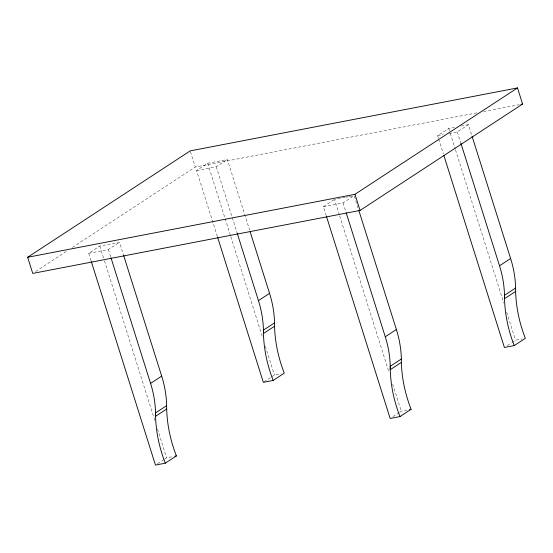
<?xml version="1.0" encoding="UTF-8"?>
<svg xmlns="http://www.w3.org/2000/svg" width="553" height="553" viewBox="0 0 553 553"><rect width="100%" height="100%" fill="white"/><g stroke="black" fill="none" stroke-linecap="round" stroke-linejoin="round"><path stroke-width="0.41" stroke-dasharray="2.77 2.07" d="M35.627 271.516L67.411 250.709M72.471 247.405L195.278 167.027L476.797 112.867M217.357 236.463L196.571 170.545L207.679 163.273L227.352 159.492L249.617 230.117M196.571 170.545L216.244 166.757L227.352 159.492M91.038 260.726L88.701 253.309L99.803 246.044L119.483 242.255L123.623 255.396M88.701 253.309L108.374 249.527L119.483 242.255M326.249 215.753L323.394 206.691L333.805 199.875M438.418 138.174L437.637 135.699L448.746 128.434L454.483 127.328M323.394 206.691L343.067 202.903L354.169 195.638L358.054 207.956M449.112 133.494L457.31 131.918L468.419 124.646L471.785 135.326M264.037 381.853L270.977 377.312M271.668 376.856L274.447 375.038L281.007 373.78M157.55 463.711L163.799 459.626M164.49 459.17L166.577 457.808L173.13 456.55M392.941 416.637L399.183 412.552M399.881 412.096L401.264 411.19L408.646 409.766M507.184 345.653L511.345 342.922M512.043 342.473L515.514 340.199L522.073 338.941M483.578 111.561L519.191 104.711M461.043 126.07L468.419 124.646M437.637 135.699L443.375 134.6M345.155 197.373L334.496 199.426L339.431 215.076M345.971 197.214L348.431 196.744M349.254 196.585L354.169 195.638M457.31 131.918L460.939 143.414M448.746 128.434L450.045 132.554M450.301 133.377L455.237 149.034M455.499 149.856L503.824 303.12M506.679 312.182L515.514 340.199M438.674 138.997L443.354 153.831M343.067 202.903L345.915 211.937M339.694 215.905L389.056 372.459M392.692 383.996L401.264 411.19M216.244 166.757L232.039 216.859M232.301 217.675L237.223 233.283M207.679 163.273L230.539 235.785M230.801 236.608L262.758 337.959M265.35 346.199L274.447 375.038M190.439 151.695L195.278 167.027M108.374 249.527L110.704 256.917M99.803 246.044L104.22 260.048M104.482 260.878L154.881 420.729M157.481 428.969L166.577 457.808"/><path stroke-width="0.83" d="M27.65 257.276L190.191 150.893L517.497 87.92L522.585 104.054L360.044 210.444L32.738 273.41L27.65 257.276L354.957 194.303L517.497 87.92M217.612 237.285L263.339 382.31L273.175 380.416A126.72 104.883 56.8 0 1 263.449 333.528L263.359 328.081A98.005 81.118 56.8 0 0 258.451 300.625L269.56 293.36L250.136 231.762M91.3 261.548L155.469 465.08L165.306 463.186A126.72 104.883 56.8 0 1 155.573 416.298L155.49 410.851A98.005 81.118 56.8 0 0 150.582 383.395L161.69 376.13L123.623 255.396M274.53 322.876L263.422 330.141L263.449 333.528L274.551 326.256L274.468 320.816A98.005 81.118 56.8 0 0 269.56 293.36M166.653 405.646L155.552 412.911L155.573 416.298L166.681 409.026L166.598 403.586A98.005 81.118 56.8 0 0 161.69 376.13M273.175 380.416L284.283 373.151A126.72 104.883 56.8 0 1 274.551 326.256M165.306 463.186L176.414 455.914A126.72 104.883 56.8 0 1 166.681 409.026M326.512 216.576L390.162 418.455L399.999 416.568A126.72 104.883 56.8 0 1 390.266 369.674L390.183 364.233A98.005 81.118 56.8 0 0 385.275 336.777L396.383 329.505L358.835 210.423M443.872 155.476L504.405 347.471L514.242 345.577A126.72 104.883 56.8 0 1 504.516 298.689L504.433 293.242A98.005 81.118 56.8 0 0 499.525 265.786L510.626 258.521L472.041 136.149M401.347 359.021L390.245 366.293L390.266 369.674L401.374 362.409L401.291 356.962A98.005 81.118 56.8 0 0 396.383 329.505M515.596 288.03L504.488 295.302L504.516 298.689L515.617 291.417L515.534 285.97A98.005 81.118 56.8 0 0 510.626 258.521M399.999 416.568L411.107 409.296A126.72 104.883 56.8 0 1 401.374 362.409M514.242 345.577L525.35 338.305A126.72 104.883 56.8 0 1 515.617 291.417M520.891 104.386L522.585 104.054M409.462 409.614L411.107 409.296M174.776 456.232L176.414 455.914M460.939 143.414L499.525 265.786M354.957 194.303L360.044 210.444M346.171 212.76L385.275 336.777M237.223 233.283L258.451 300.625M110.966 257.739L150.582 383.395"/></g></svg>
